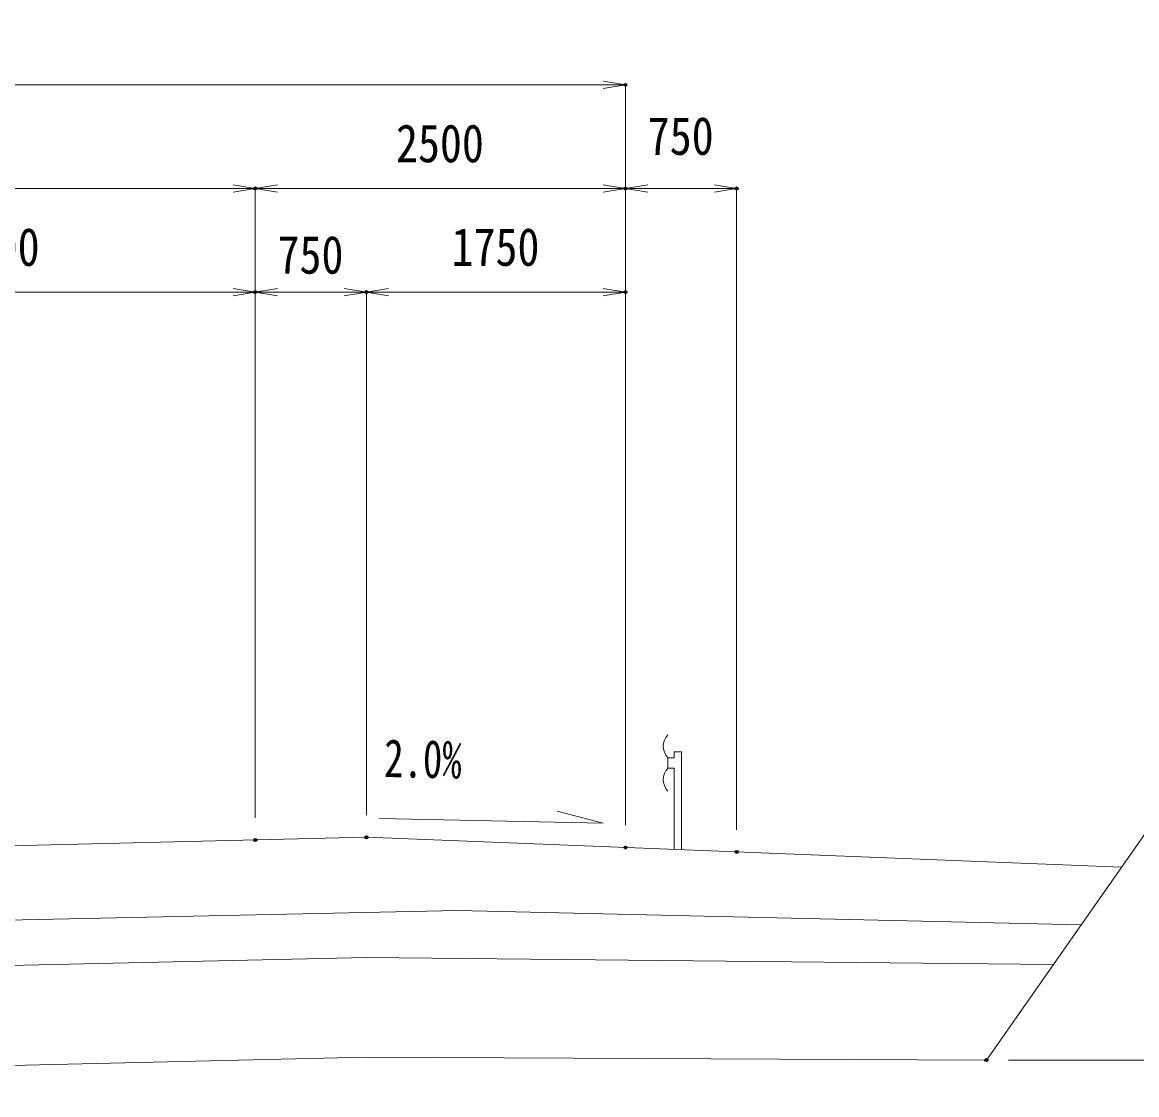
# Model space of a CAD drawing. Units: millimetres, scale not verified. Extents: x -42050 to 42050, y -32200 to 29700.
# Drawn here: x 5096 to 12621, y 8666 to 15910 of the extents above; entities that cross this region are included whole.
import ezdxf
from ezdxf.enums import TextEntityAlignment as Align

# ---------------------------------------------------------------- set-up
doc = ezdxf.new("R2010")
doc.units = ezdxf.units.MM
doc.header["$LTSCALE"] = 100
doc.header["$PDMODE"] = 32
doc.header["$PDSIZE"] = 20
for name, color, linetype, lineweight in [('0-0_0', 7, 'Continuous', 18), ('0-A_D-STR', 1, 'Continuous', 18), ('0-D_D-STR-DIM', 7, 'Continuous', 18), ('1-0_D-STR-STRG', 1, 'Continuous', 18)]:
    doc.layers.add(name, color=color, linetype=linetype, lineweight=lineweight)
doc.layers.add('0-1_DEFPOINTS', color=7, linetype='Continuous')
doc.styles.add('ＭＳ ゴシック', font='')
doc.styles.get('ＭＳ ゴシック').set_extended_font_data('MS Gothic')

# ---------------------------------------------------------------- blocks, each defined once
blk = doc.blocks.new('open_arrow_20')
at = {"layer": '0-0_0'}
blk.add_line((0, 0), (-0.5, 0), dxfattribs=at)
blk.add_lwpolyline([(-3.75, 0.625), (0, 0), (-3.75, -0.625)], dxfattribs=at)
blk = doc.blocks.new('D71')
at = {"layer": '0-1_DEFPOINTS'}
for p in [(24359.49, 21893.92), (24359.49, 20043.32), (22609.49, 20000.75)]:
    blk.add_point(p, dxfattribs=at)
at = {"layer": '0-D_D-STR-DIM'}
for p, q in [((22609.49, 20075.75), (22609.49, 21893.92)), ((22619.49, 21893.92), (24349.49, 21893.92)), ((24359.49, 20118.32), (24359.49, 21893.92))]:
    blk.add_line(p, q, dxfattribs=at)
at = {"layer": '0-D_D-STR-DIM', "xscale": 20, "yscale": 20, "rotation": 180}
blk.add_blockref('open_arrow_20', (22609.49, 21893.92), dxfattribs=at)
at = {"layer": '0-D_D-STR-DIM', "xscale": 20, "yscale": 20}
blk.add_blockref('open_arrow_20', (24359.49, 21893.92), dxfattribs=at)
at = {"layer": '0-D_D-STR-DIM', "style": 'ＭＳ ゴシック', "width": 0.85}
blk.add_text('3500', height=128.3, dxfattribs=at).set_placement((23334.6, 21943.92), align=Align.BOTTOM_LEFT)
blk = doc.blocks.new('D72')
at = {"layer": '0-1_DEFPOINTS'}
for p in [(24734.49, 21893.92), (24359.49, 20043.32), (24734.49, 20052.44)]:
    blk.add_point(p, dxfattribs=at)
at = {"layer": '0-D_D-STR-DIM'}
for p, q in [((24359.49, 20118.32), (24359.49, 21893.92)), ((24369.49, 21893.92), (24724.49, 21893.92)), ((24734.49, 20127.44), (24734.49, 21893.92))]:
    blk.add_line(p, q, dxfattribs=at)
at = {"layer": '0-D_D-STR-DIM', "xscale": 20, "yscale": 20, "rotation": 180}
blk.add_blockref('open_arrow_20', (24359.49, 21893.92), dxfattribs=at)
at = {"layer": '0-D_D-STR-DIM', "xscale": 20, "yscale": 20}
blk.add_blockref('open_arrow_20', (24734.49, 21893.92), dxfattribs=at)
at = {"layer": '0-D_D-STR-DIM', "style": 'ＭＳ ゴシック', "width": 0.85}
blk.add_text('750', height=128.3, dxfattribs=at).set_placement((24434.57, 21917.5), align=Align.BOTTOM_LEFT)
blk = doc.blocks.new('D73')
at = {"layer": '0-1_DEFPOINTS'}
for p in [(25609.49, 21893.92), (24734.49, 20052.44), (25609.49, 20017.99)]:
    blk.add_point(p, dxfattribs=at)
at = {"layer": '0-D_D-STR-DIM'}
for p, q in [((24734.49, 20127.44), (24734.49, 21893.92)), ((24744.49, 21893.92), (25599.49, 21893.92)), ((25609.49, 20092.99), (25609.49, 21893.92))]:
    blk.add_line(p, q, dxfattribs=at)
at = {"layer": '0-D_D-STR-DIM', "xscale": 20, "yscale": 20, "rotation": 180}
blk.add_blockref('open_arrow_20', (24734.49, 21893.92), dxfattribs=at)
at = {"layer": '0-D_D-STR-DIM', "xscale": 20, "yscale": 20}
blk.add_blockref('open_arrow_20', (25609.49, 21893.92), dxfattribs=at)
at = {"layer": '0-D_D-STR-DIM', "style": 'ＭＳ ゴシック', "width": 0.85}
blk.add_text('1750', height=128.3, dxfattribs=at).set_placement((25022.1, 21943.92), align=Align.BOTTOM_LEFT)
blk = doc.blocks.new('D80')
at = {"layer": '0-1_DEFPOINTS'}
for p in [(24359.49, 22243.92), (24359.49, 20043.32), (20859.49, 19958.18)]:
    blk.add_point(p, dxfattribs=at)
at = {"layer": '0-D_D-STR-DIM'}
for p, q in [((20859.49, 20033.18), (20859.49, 22243.92)), ((20869.49, 22243.92), (24349.49, 22243.92)), ((24359.49, 20118.32), (24359.49, 22243.92))]:
    blk.add_line(p, q, dxfattribs=at)
at = {"layer": '0-D_D-STR-DIM', "xscale": 20, "yscale": 20, "rotation": 180}
blk.add_blockref('open_arrow_20', (20859.49, 22243.92), dxfattribs=at)
at = {"layer": '0-D_D-STR-DIM', "xscale": 20, "yscale": 20}
blk.add_blockref('open_arrow_20', (24359.49, 22243.92), dxfattribs=at)
at = {"layer": '0-D_D-STR-DIM', "style": 'ＭＳ ゴシック', "width": 0.85}
blk.add_text('7000', height=128.3, dxfattribs=at).set_placement((22459.6, 22293.92), align=Align.BOTTOM_LEFT)
blk = doc.blocks.new('D81')
at = {"layer": '0-1_DEFPOINTS'}
for p in [(25609.49, 22243.92), (24359.49, 20043.32), (25609.49, 20017.99)]:
    blk.add_point(p, dxfattribs=at)
at = {"layer": '0-D_D-STR-DIM'}
for p, q in [((24359.49, 20118.32), (24359.49, 22243.92)), ((24369.49, 22243.92), (25599.49, 22243.92)), ((25609.49, 20092.99), (25609.49, 22243.92))]:
    blk.add_line(p, q, dxfattribs=at)
at = {"layer": '0-D_D-STR-DIM', "xscale": 20, "yscale": 20, "rotation": 180}
blk.add_blockref('open_arrow_20', (24359.49, 22243.92), dxfattribs=at)
at = {"layer": '0-D_D-STR-DIM', "xscale": 20, "yscale": 20}
blk.add_blockref('open_arrow_20', (25609.49, 22243.92), dxfattribs=at)
at = {"layer": '0-D_D-STR-DIM', "style": 'ＭＳ ゴシック', "width": 0.85}
blk.add_text('2500', height=128.3, dxfattribs=at).set_placement((24834.6, 22293.92), align=Align.BOTTOM_LEFT)
blk = doc.blocks.new('D82')
at = {"layer": '0-1_DEFPOINTS'}
for p in [(25984.49, 22243.92), (25609.49, 20017.99), (25984.49, 20003.22)]:
    blk.add_point(p, dxfattribs=at)
at = {"layer": '0-D_D-STR-DIM'}
for p, q in [((25609.49, 20092.99), (25609.49, 22243.92)), ((25619.49, 22243.92), (25974.49, 22243.92)), ((25984.49, 20078.22), (25984.49, 22243.92))]:
    blk.add_line(p, q, dxfattribs=at)
at = {"layer": '0-D_D-STR-DIM', "xscale": 20, "yscale": 20, "rotation": 180}
blk.add_blockref('open_arrow_20', (25609.49, 22243.92), dxfattribs=at)
at = {"layer": '0-D_D-STR-DIM', "xscale": 20, "yscale": 20}
blk.add_blockref('open_arrow_20', (25984.49, 22243.92), dxfattribs=at)
at = {"layer": '0-D_D-STR-DIM', "style": 'ＭＳ ゴシック', "width": 0.85}
blk.add_text('750', height=128.3, dxfattribs=at).set_placement((25684.57, 22318.92), align=Align.BOTTOM_LEFT)
blk = doc.blocks.new('D83')
at = {"layer": '0-1_DEFPOINTS'}
for p in [(25609.49, 22593.92), (25609.49, 20017.99)]:
    blk.add_point(p, dxfattribs=at)
at = {"layer": '0-D_D-STR-DIM'}
for p, q in [((13869.49, 22593.92), (25599.49, 22593.92)), ((25609.49, 20092.99), (25609.49, 22593.92))]:
    blk.add_line(p, q, dxfattribs=at)
at = {"layer": '0-D_D-STR-DIM', "xscale": 20, "yscale": 20}
blk.add_blockref('open_arrow_20', (25609.49, 22593.92), dxfattribs=at)
blk = doc.blocks.new('D84')
at = {"layer": '0-1_DEFPOINTS'}
for p in [(30028.19, 22800.14), (30786.26, 22800.14), (26828.19, 19300.14)]:
    blk.add_point(p, dxfattribs=at)
at = {"layer": '0-D_D-STR-DIM'}
for p, q in [((30103.19, 22800.14), (30786.26, 22800.14)), ((30786.26, 19310.14), (30786.26, 22790.14)), ((26903.19, 19300.14), (30786.26, 19300.14))]:
    blk.add_line(p, q, dxfattribs=at)
at = {"layer": '0-D_D-STR-DIM', "xscale": 20, "yscale": 20}
for p, rotation in [((30786.26, 22800.14), 90), ((30786.26, 19300.14), 270)]:
    blk.add_blockref('open_arrow_20', p, dxfattribs=dict(at, rotation=rotation))
at = {"layer": '0-D_D-STR-DIM', "style": 'ＭＳ ゴシック', "width": 0.85}
blk.add_text('7000', height=128.3, rotation=90, dxfattribs=at).set_placement((30736.26, 20900.25), align=Align.BOTTOM_LEFT)

msp = doc.modelspace()

# ---------------------------------------------------------------- linework, layer by layer
at = {"layer": '0-A_D-STR'}
for points in [[(11606.4, 8900.3), (16506.4, 15900.3), (17041, 15900.3)], [(-1203.7, 10195.7), (7419, 10404.9), (12519, 10204.1)], [(-17575.2, 9670.9), (-3023.8, 9898.2), (-2044.9, 9695.1), (8036.4, 9910.4), (12245.8, 9813.8)], [(12057.6, 9544.8), (7419, 9593.6), (-2026.4, 9381.3), (-3097.7, 9621.3), (-17344.7, 9341.6)], [(-16872, 8666.3), (-3097.7, 8901.3), (-1989.4, 8698.3), (7419, 8919.8), (11606.4, 8900.3)]]:
    msp.add_lwpolyline(points, dxfattribs=at)
at = {"layer": '0-D_D-STR-DIM'}
msp.add_lwpolyline([(7507.9, 10531.3), (9017.7, 10501.1), (8707.2, 10582)], dxfattribs=at)
at = {"layer": '1-0_D-STR-STRG'}
for p, q in [((9454.4, 10942.7), (9498.6, 10942.7)), ((9454.4, 10942.7), (9454.4, 10872.2)), ((9498.6, 10983.1), (9546.7, 10983.1)), ((9498.6, 10942.7), (9498.6, 10983.1)), ((9546.7, 10325.5), (9546.7, 10983.1)), ((9454.4, 10872.2), (9498.6, 10872.2)), ((9498.6, 10323), (9498.6, 10872.2))]:
    msp.add_line(p, q, dxfattribs=at)
for centre in [(9538.8, 11020), (9538.8, 10794.9)]:
    msp.add_arc(centre, 114.4, 137.50642, 222.49358, dxfattribs=at)

# ---------------------------------------------------------------- block references
at = {"layer": '0-D_D-STR-DIM', "xscale": 2, "yscale": 2}
for name in ['D83', 'D84', 'D80', 'D81', 'D82', 'D71', 'D72', 'D73']:
    msp.add_blockref(name, (-42050, -29700), dxfattribs=at)

# ---------------------------------------------------------------- texts
at = {"layer": '0-D_D-STR-DIM', "style": 'ＭＳ ゴシック', "width": 0.75}
msp.add_text('2.0%', height=256.6, rotation=358.854, dxfattribs=at).set_placement((7535.3, 10735.7), align=Align.BOTTOM_LEFT)

doc.saveas('drawing.dxf')
